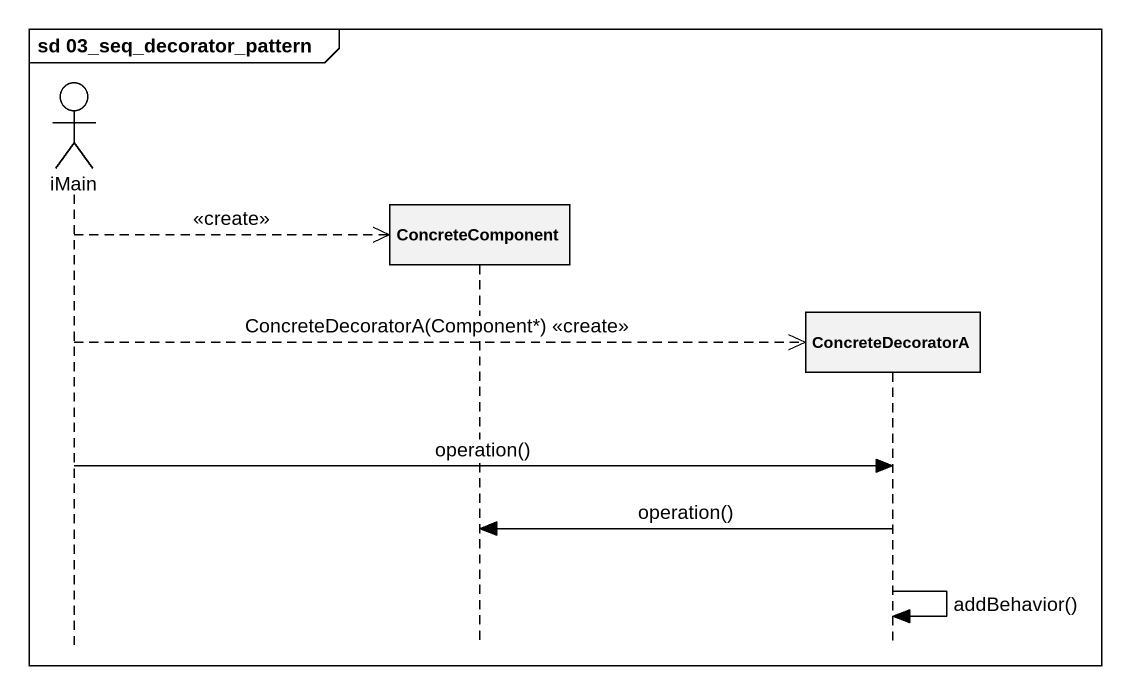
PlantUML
@startuml
mainframe sd 03_seq_decorator_pattern
hide footbox
actor iMain
participant ConcreteComponent
participant ConcreteDecoratorA

iMain -->> ConcreteComponent ** : <<create>>
iMain -->> ConcreteDecoratorA ** : ConcreteDecoratorA(Component*) <<create>>
iMain -> ConcreteDecoratorA : operation()
ConcreteDecoratorA -> ConcreteComponent : operation()
ConcreteDecoratorA -> ConcreteDecoratorA : addBehavior()
@enduml
